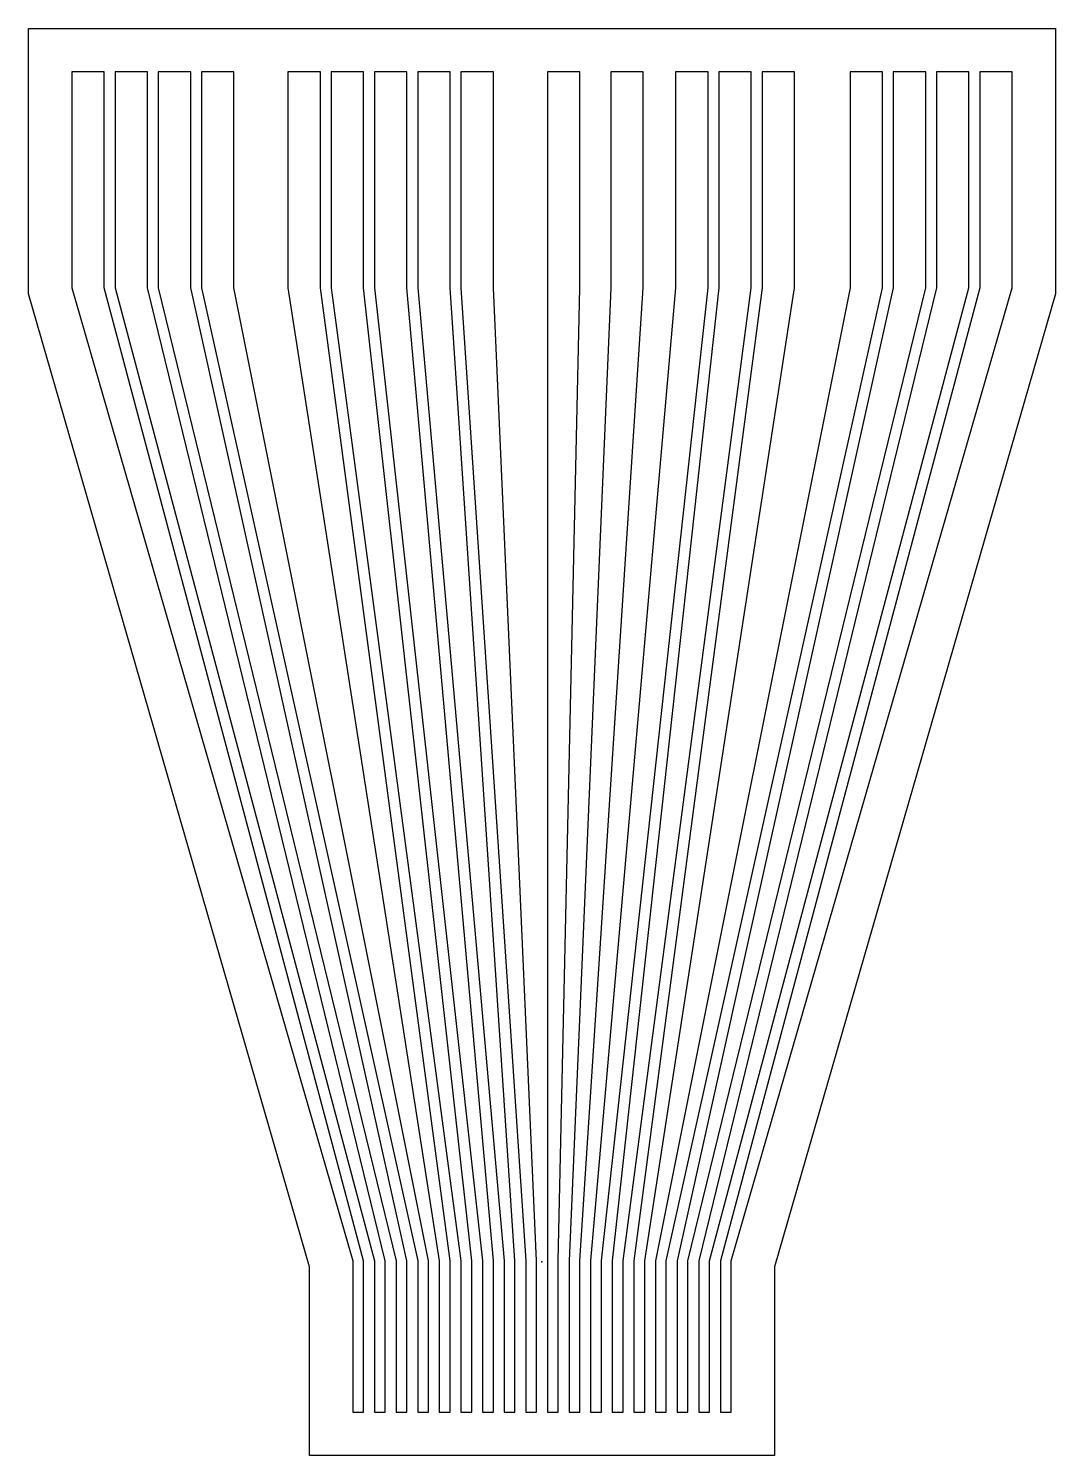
# Model space of a CAD drawing. Header units: inches. Extents: x 1633 to 1840, y 680 to 817.
# Drawn here: x 1792.4 to 1839.9, y 751.2 to 817.2 of the extents above.
import ezdxf

# ---------------------------------------------------------------- set-up
doc = ezdxf.new("R2010")
doc.units = ezdxf.units.IN
doc.header["$MEASUREMENT"] = 0
doc.layers.add('BoardOutline', color=2, linetype='Continuous')
doc.layers.add('TopLayer', color=1, linetype='Continuous')

msp = doc.modelspace()

# ---------------------------------------------------------------- linework, layer by layer
at = {"layer": 'BoardOutline'}
msp.add_lwpolyline([(1805.448, 751.223), (1805.448, 759.94), (1792.448, 804.953), (1792.448, 817.222), (1839.948, 817.222), (1839.948, 804.953), (1826.948, 759.94), (1826.948, 751.223)], close=True, dxfattribs=at)
at = {"layer": 'TopLayer'}
for points in [[(1794.448, 815.222), (1794.448, 805.236), (1807.448, 760.223), (1807.448, 753.223), (1807.948, 753.223), (1807.948, 760.223), (1795.948, 805.236), (1795.948, 815.222)], [(1796.448, 815.222), (1796.448, 805.236), (1808.448, 760.223), (1808.448, 753.223), (1808.948, 753.223), (1808.948, 760.223), (1797.948, 805.236), (1797.948, 815.222)], [(1798.448, 815.222), (1798.448, 805.236), (1809.448, 760.223), (1809.448, 753.223), (1809.948, 753.223), (1809.948, 760.223), (1799.948, 805.236), (1799.948, 815.222)], [(1800.448, 815.222), (1800.448, 805.236), (1810.448, 760.223), (1810.448, 753.223), (1810.948, 753.223), (1810.948, 760.223), (1801.948, 805.236), (1801.948, 815.222)], [(1804.448, 815.222), (1804.448, 805.236), (1811.448, 760.223), (1811.448, 753.223), (1811.948, 753.223), (1811.948, 760.223), (1805.948, 805.236), (1805.948, 815.222)], [(1806.448, 815.222), (1806.448, 805.236), (1812.448, 760.223), (1812.448, 753.223), (1812.948, 753.223), (1812.948, 760.223), (1807.948, 805.236), (1807.948, 815.222)], [(1808.448, 815.222), (1808.448, 805.236), (1813.448, 760.223), (1813.448, 753.223), (1813.948, 753.223), (1813.948, 760.223), (1809.948, 805.236), (1809.948, 815.222)], [(1810.448, 815.222), (1810.448, 805.236), (1814.448, 760.223), (1814.448, 753.223), (1814.948, 753.223), (1814.948, 760.223), (1811.948, 805.236), (1811.948, 815.222)], [(1812.448, 815.222), (1812.448, 805.236), (1815.448, 760.223), (1815.448, 753.223), (1815.948, 753.223), (1815.948, 760.223), (1813.948, 805.236), (1813.948, 815.222)], [(1816.448, 815.222), (1816.448, 805.236), (1816.448, 760.223), (1816.448, 753.223), (1816.948, 753.223), (1816.948, 760.223), (1817.948, 805.236), (1817.948, 815.222)], [(1819.378, 815.222), (1819.378, 805.236), (1817.448, 760.223), (1817.448, 753.223), (1817.948, 753.223), (1817.948, 760.223), (1820.878, 805.236), (1820.878, 815.222)], [(1822.378, 815.222), (1822.378, 805.236), (1818.448, 760.223), (1818.448, 753.223), (1818.948, 753.223), (1818.948, 760.223), (1823.878, 805.236), (1823.878, 815.222)], [(1824.378, 815.222), (1824.378, 805.236), (1819.448, 760.223), (1819.448, 753.223), (1819.948, 753.223), (1819.948, 760.223), (1825.878, 805.236), (1825.878, 815.222)], [(1826.378, 815.222), (1826.378, 805.236), (1820.448, 760.223), (1820.448, 753.223), (1820.948, 753.223), (1820.948, 760.223), (1827.878, 805.236), (1827.878, 815.222)], [(1830.448, 815.222), (1830.448, 805.236), (1821.448, 760.223), (1821.448, 753.223), (1821.948, 753.223), (1821.948, 760.223), (1831.948, 805.236), (1831.948, 815.222)], [(1832.448, 815.222), (1832.448, 805.236), (1822.448, 760.223), (1822.448, 753.223), (1822.948, 753.223), (1822.948, 760.223), (1833.948, 805.236), (1833.948, 815.222)], [(1834.448, 815.222), (1834.448, 805.236), (1823.448, 760.223), (1823.448, 753.223), (1823.948, 753.223), (1823.948, 760.223), (1835.948, 805.236), (1835.948, 815.222)], [(1836.448, 815.222), (1836.448, 805.236), (1824.448, 760.223), (1824.448, 753.223), (1824.948, 753.223), (1824.948, 760.223), (1837.948, 805.236), (1837.948, 815.222)]]:
    msp.add_lwpolyline(points, close=True, dxfattribs=at)
at = {"layer": 'TopLayer', "color": 7, "linetype": 'Continuous'}
msp.add_point((1816.198, 760.184), dxfattribs=at)
msp.add_point((1816.198, 760.184), dxfattribs=at)

doc.saveas('drawing.dxf')
